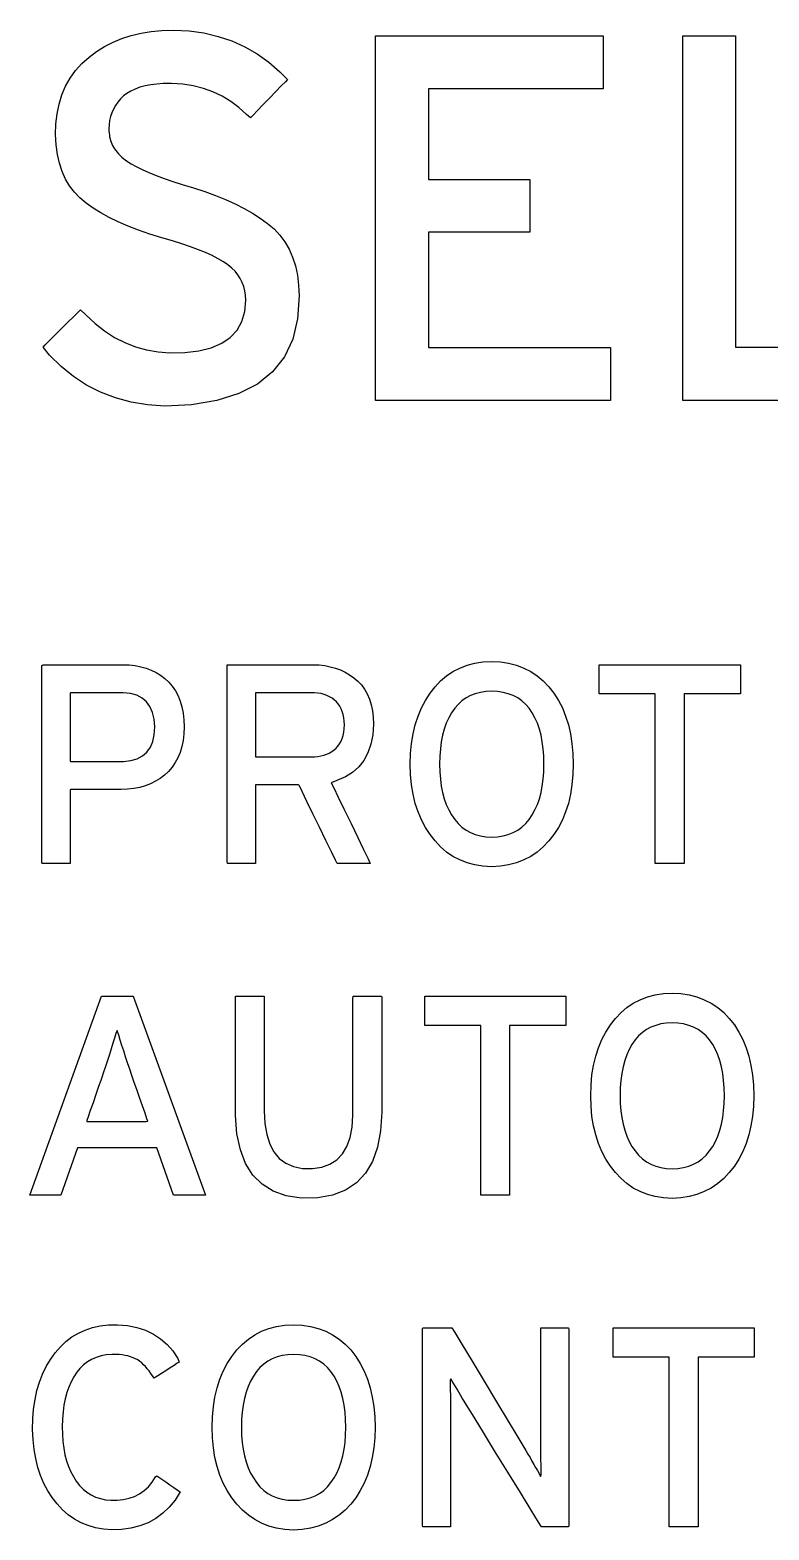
# Model space of a CAD drawing. Extents: x 1 to 47.7, y 0.2 to 33.3.
# Drawn here: x 18.584 to 19.018, y 13.414 to 14.294 of the extents above; entities that cross this region are included whole.
import ezdxf

# ---------------------------------------------------------------- set-up
doc = ezdxf.new("R2010")
doc.units = 0
doc.header["$MEASUREMENT"] = 0
doc.layers.add('4_0_____DWG', color=7, linetype='CONTINUOUS')

msp = doc.modelspace()

# ---------------------------------------------------------------- linework, layer by layer
at = {"layer": '4_0_____DWG'}
for points in [[(18.74216, 14.13801), (18.74129, 14.12452), (18.73841, 14.1126), (18.73353, 14.10225), (18.72664, 14.09348), (18.71774, 14.08627), (18.70683, 14.08063), (18.69392, 14.07657), (18.679, 14.07407), (18.66345, 14.07326), (18.65326, 14.07407), (18.64356, 14.07573), (18.63435, 14.07821), (18.62563, 14.08154), (18.61741, 14.0857), (18.60968, 14.09069), (18.60244, 14.09653), (18.59569, 14.1032), (18.59188, 14.10787), (18.59323, 14.10921), (18.59575, 14.11173), (18.59907, 14.11504), (18.60279, 14.11875), (18.60652, 14.12247), (18.60987, 14.12581), (18.61245, 14.12838), (18.61386, 14.12978), (18.61701, 14.12678), (18.62243, 14.12176), (18.62805, 14.11739), (18.63389, 14.11365), (18.63994, 14.11055), (18.6462, 14.10809), (18.65267, 14.10627), (18.65936, 14.10509), (18.66625, 14.10455), (18.67503, 14.10475), (18.68338, 14.10577), (18.69063, 14.10759), (18.69676, 14.11021), (18.70179, 14.11364), (18.70572, 14.11787), (18.70854, 14.12291), (18.71025, 14.12875), (18.71085, 14.13539), (18.71074, 14.13833), (18.71036, 14.14094), (18.70972, 14.14345), (18.70882, 14.14584), (18.70766, 14.14813), (18.70623, 14.1503), (18.70455, 14.15236), (18.70261, 14.1543), (18.70039, 14.15615), (18.6977, 14.15796), (18.69463, 14.15976), (18.69115, 14.16154), (18.68729, 14.16331), (18.68303, 14.16505), (18.67837, 14.16677), (18.67332, 14.16847), (18.66787, 14.17016), (18.66158, 14.17197), (18.65455, 14.17413), (18.64795, 14.1764), (18.64176, 14.17878), (18.63601, 14.18128), (18.63068, 14.18388), (18.62577, 14.1866), (18.62129, 14.18943), (18.61723, 14.19237), (18.61358, 14.19539), (18.61033, 14.1987), (18.6075, 14.20239), (18.60509, 14.20646), (18.60309, 14.2109), (18.60151, 14.21573), (18.60035, 14.22094), (18.5996, 14.22653), (18.59927, 14.2325), (18.59943, 14.23875), (18.60011, 14.24475), (18.60129, 14.25043), (18.60297, 14.2558), (18.60515, 14.26086), (18.60784, 14.26561), (18.61103, 14.27005), (18.61472, 14.27417), (18.61892, 14.27799), (18.62334, 14.2813), (18.62801, 14.28422), (18.63296, 14.28675), (18.63817, 14.2889), (18.64365, 14.29066), (18.64939, 14.29204), (18.65541, 14.29303), (18.66169, 14.29364), (18.66849, 14.29385), (18.67759, 14.29335), (18.68632, 14.29211), (18.69468, 14.29014), (18.70267, 14.28744), (18.7103, 14.28401), (18.71755, 14.27984), (18.72443, 14.27494), (18.73095, 14.26931), (18.73531, 14.26477), (18.73411, 14.26352), (18.73171, 14.26103), (18.72849, 14.2577), (18.72484, 14.25391), (18.72114, 14.25008), (18.71778, 14.2466), (18.71515, 14.24387), (18.71363, 14.2423), (18.71136, 14.24422), (18.70685, 14.24835), (18.70205, 14.25196), (18.69697, 14.25504), (18.69161, 14.25759), (18.68597, 14.25961), (18.68004, 14.26111), (18.67384, 14.26208), (18.66735, 14.26252), (18.66244, 14.26246), (18.65863, 14.26218), (18.65507, 14.26172), (18.65177, 14.26108), (18.64872, 14.26026), (18.64593, 14.25925), (18.64339, 14.25807), (18.64111, 14.25671), (18.63908, 14.25516), (18.63728, 14.2534), (18.63569, 14.25154), (18.63432, 14.24958), (18.63316, 14.24753), (18.63222, 14.24538), (18.63149, 14.24313), (18.63096, 14.24079), (18.63066, 14.23835), (18.63056, 14.23588), (18.63059, 14.23464), (18.63067, 14.23344), (18.6308, 14.23229), (18.63099, 14.23117), (18.63123, 14.23009), (18.63152, 14.22904), (18.63186, 14.22804), (18.63225, 14.22708), (18.63269, 14.22612), (18.63321, 14.22511), (18.63382, 14.22412), (18.63452, 14.22313), (18.6353, 14.22215), (18.63617, 14.22119), (18.63712, 14.22024), (18.63816, 14.2193), (18.63928, 14.21837), (18.64095, 14.21713), (18.64357, 14.21545), (18.64661, 14.21376), (18.65006, 14.21205), (18.65393, 14.21033), (18.65822, 14.20859), (18.66293, 14.20684), (18.66805, 14.20507), (18.67359, 14.20328), (18.68011, 14.20131), (18.68677, 14.19914), (18.69309, 14.19684), (18.69905, 14.19442), (18.70466, 14.19187), (18.70993, 14.18921), (18.71484, 14.18641), (18.7194, 14.1835), (18.72362, 14.18046), (18.72745, 14.17722), (18.73084, 14.17361), (18.73379, 14.16964), (18.73629, 14.16529), (18.73835, 14.16057), (18.73997, 14.15549), (18.74114, 14.15003), (18.74187, 14.1442)], [(18.90306, 13.86344), (18.90286, 13.85724), (18.9023, 13.85133), (18.90141, 13.84572), (18.90016, 13.84041), (18.89858, 13.8354), (18.89664, 13.83069), (18.89436, 13.82628), (18.89174, 13.82217), (18.88875, 13.81833), (18.88547, 13.81488), (18.88192, 13.81187), (18.87811, 13.80931), (18.87404, 13.80719), (18.86971, 13.80553), (18.86511, 13.80431), (18.86026, 13.80354), (18.85514, 13.80322), (18.85007, 13.80354), (18.84526, 13.80431), (18.84071, 13.80553), (18.83643, 13.80719), (18.83242, 13.80931), (18.82867, 13.81187), (18.82519, 13.81488), (18.82197, 13.81833), (18.81899, 13.82217), (18.8163, 13.82628), (18.81396, 13.83069), (18.81198, 13.8354), (18.81036, 13.84041), (18.80908, 13.84572), (18.80816, 13.85133), (18.8076, 13.85724), (18.80739, 13.86344), (18.8076, 13.86965), (18.80816, 13.87557), (18.80908, 13.8812), (18.81036, 13.88653), (18.81198, 13.89157), (18.81396, 13.89632), (18.8163, 13.90077), (18.81899, 13.90493), (18.82197, 13.90877), (18.82519, 13.91217), (18.82867, 13.91514), (18.83242, 13.91765), (18.83643, 13.91973), (18.84071, 13.92136), (18.84526, 13.92254), (18.85007, 13.92329), (18.85514, 13.92358), (18.86026, 13.92329), (18.86511, 13.92254), (18.86971, 13.92136), (18.87404, 13.91973), (18.87811, 13.91765), (18.88192, 13.91514), (18.88547, 13.91217), (18.88875, 13.90877), (18.89174, 13.90493), (18.89436, 13.90077), (18.89664, 13.89632), (18.89858, 13.89157), (18.90016, 13.88653), (18.90141, 13.8812), (18.9023, 13.87557), (18.90286, 13.86965)], [(18.67471, 13.88521), (18.67454, 13.88113), (18.67409, 13.87729), (18.67336, 13.87367), (18.67235, 13.8703), (18.67106, 13.86716), (18.6695, 13.86426), (18.66765, 13.86159), (18.66554, 13.85915), (18.66316, 13.85696), (18.66062, 13.85501), (18.65789, 13.85333), (18.65498, 13.85189), (18.65189, 13.85072), (18.64862, 13.84979), (18.64517, 13.84913), (18.64154, 13.84872), (18.63772, 13.84856), (18.6364, 13.84856), (18.6336, 13.84856), (18.62945, 13.84856), (18.62452, 13.84856), (18.61937, 13.84856), (18.61456, 13.84856), (18.61066, 13.84856), (18.60824, 13.84856), (18.60773, 13.84837), (18.60773, 13.84572), (18.60773, 13.84062), (18.60773, 13.83391), (18.60773, 13.8264), (18.60773, 13.81895), (18.60773, 13.81237), (18.60773, 13.8075), (18.60773, 13.80518), (18.60735, 13.80509), (18.60588, 13.80509), (18.60363, 13.80509), (18.60089, 13.80509), (18.598, 13.80509), (18.59527, 13.80509), (18.59301, 13.80509), (18.59155, 13.80509), (18.59116, 13.80533), (18.59116, 13.81155), (18.59116, 13.82461), (18.59116, 13.84226), (18.59116, 13.86227), (18.59116, 13.8824), (18.59116, 13.90042), (18.59116, 13.9141), (18.59116, 13.92119), (18.59198, 13.92171), (18.59584, 13.92171), (18.60207, 13.92171), (18.60976, 13.92171), (18.618, 13.92171), (18.62589, 13.92171), (18.63252, 13.92171), (18.63699, 13.92171), (18.63883, 13.92171), (18.64246, 13.92156), (18.64593, 13.92117), (18.64924, 13.92053), (18.65239, 13.91964), (18.65537, 13.91851), (18.65819, 13.91714), (18.66085, 13.91552), (18.66335, 13.91365), (18.66568, 13.91151), (18.66776, 13.9091), (18.66958, 13.90643), (18.67112, 13.90352), (18.67238, 13.90036), (18.67338, 13.89695), (18.67409, 13.89328), (18.67454, 13.88937)], [(18.78579, 13.88684), (18.78536, 13.88066), (18.78429, 13.87506), (18.78258, 13.87004), (18.78023, 13.86562), (18.77723, 13.86178), (18.77359, 13.85852), (18.76931, 13.85586), (18.76439, 13.85378), (18.76104, 13.85252), (18.76246, 13.84957), (18.76516, 13.84401), (18.76869, 13.8367), (18.77264, 13.82855), (18.77656, 13.82044), (18.78004, 13.81326), (18.78263, 13.80789), (18.78392, 13.80523), (18.7836, 13.80509), (18.78196, 13.80509), (18.77937, 13.80509), (18.77621, 13.80509), (18.77283, 13.80509), (18.7696, 13.80509), (18.76689, 13.80509), (18.76505, 13.80509), (18.76444, 13.80511), (18.76346, 13.80712), (18.76115, 13.8119), (18.7579, 13.8186), (18.75414, 13.82635), (18.75029, 13.8343), (18.74676, 13.84158), (18.74397, 13.84734), (18.74234, 13.85071), (18.74187, 13.85124), (18.74015, 13.85124), (18.73706, 13.85124), (18.73309, 13.85124), (18.7287, 13.85124), (18.72438, 13.85124), (18.72061, 13.85124), (18.71784, 13.85124), (18.71657, 13.85124), (18.71654, 13.85008), (18.71654, 13.84597), (18.71654, 13.83971), (18.71654, 13.83216), (18.71654, 13.82418), (18.71654, 13.81663), (18.71654, 13.81037), (18.71654, 13.80626), (18.71652, 13.80509), (18.71569, 13.80509), (18.7139, 13.80509), (18.71145, 13.80509), (18.70864, 13.80509), (18.7058, 13.80509), (18.70322, 13.80509), (18.70122, 13.80509), (18.7001, 13.80509), (18.69996, 13.80643), (18.69996, 13.81496), (18.69996, 13.82951), (18.69996, 13.84792), (18.69996, 13.868), (18.69996, 13.88759), (18.69996, 13.90452), (18.69996, 13.9166), (18.69996, 13.92167), (18.7015, 13.92171), (18.70616, 13.92171), (18.71304, 13.92171), (18.72122, 13.92171), (18.72978, 13.92171), (18.7378, 13.92171), (18.74435, 13.92171), (18.7485, 13.92171), (18.75046, 13.9217), (18.75392, 13.92153), (18.75723, 13.92114), (18.76041, 13.92052), (18.76346, 13.91968), (18.76637, 13.91861), (18.76914, 13.91733), (18.77179, 13.91582), (18.77429, 13.91409), (18.77666, 13.9121), (18.77877, 13.90985), (18.7806, 13.90733), (18.78216, 13.90456), (18.78344, 13.90153), (18.78444, 13.89825), (18.78517, 13.8947), (18.78562, 13.8909)], [(18.65748, 13.88521), (18.65709, 13.88977), (18.65615, 13.89375), (18.65466, 13.89714), (18.65263, 13.89994), (18.65004, 13.90215), (18.64691, 13.90377), (18.64323, 13.90481), (18.639, 13.90526), (18.63728, 13.90528), (18.63434, 13.90528), (18.62989, 13.90528), (18.62457, 13.90528), (18.61906, 13.90528), (18.61401, 13.90528), (18.61009, 13.90528), (18.60794, 13.90528), (18.60773, 13.90466), (18.60773, 13.90128), (18.60773, 13.8957), (18.60773, 13.8888), (18.60773, 13.88146), (18.60773, 13.87457), (18.60773, 13.86899), (18.60773, 13.8656), (18.60794, 13.86498), (18.61009, 13.86498), (18.61401, 13.86498), (18.61906, 13.86498), (18.62457, 13.86498), (18.62989, 13.86498), (18.63434, 13.86498), (18.63728, 13.86498), (18.63902, 13.86501), (18.64335, 13.8655), (18.6471, 13.86657), (18.65027, 13.86822), (18.65287, 13.87045), (18.65489, 13.87327), (18.65633, 13.87667), (18.6572, 13.88065)], [(18.76873, 13.88635), (18.76862, 13.88851), (18.76838, 13.89054), (18.768, 13.89243), (18.76748, 13.89419), (18.76682, 13.89582), (18.76602, 13.89731), (18.76509, 13.89867), (18.76402, 13.8999), (18.76281, 13.90102), (18.76148, 13.90204), (18.76004, 13.90291), (18.7585, 13.90365), (18.75685, 13.90425), (18.7551, 13.90472), (18.75323, 13.90504), (18.75127, 13.90523), (18.74947, 13.90528), (18.74784, 13.90528), (18.74419, 13.90528), (18.73917, 13.90528), (18.73344, 13.90528), (18.72766, 13.90528), (18.7225, 13.90528), (18.71861, 13.90528), (18.71665, 13.90528), (18.71654, 13.90452), (18.71654, 13.90125), (18.71654, 13.89609), (18.71654, 13.88981), (18.71654, 13.88314), (18.71654, 13.87686), (18.71654, 13.8717), (18.71654, 13.86843), (18.71665, 13.86767), (18.71861, 13.86767), (18.7225, 13.86767), (18.72766, 13.86767), (18.73344, 13.86767), (18.73917, 13.86767), (18.74419, 13.86767), (18.74784, 13.86767), (18.74947, 13.86767), (18.75124, 13.86772), (18.75318, 13.86789), (18.75501, 13.8682), (18.75675, 13.86864), (18.75838, 13.86921), (18.7599, 13.86991), (18.76133, 13.87075), (18.76265, 13.87171), (18.76388, 13.8728), (18.76498, 13.87401), (18.76594, 13.87536), (18.76676, 13.87685), (18.76744, 13.87847), (18.76798, 13.88024), (18.76837, 13.88214), (18.76862, 13.88418)], [(18.88584, 13.86344), (18.88573, 13.86803), (18.88541, 13.87237), (18.88487, 13.87648), (18.88413, 13.88035), (18.88316, 13.88399), (18.88198, 13.88738), (18.88059, 13.89055), (18.87899, 13.89347), (18.87716, 13.89612), (18.87512, 13.89844), (18.87288, 13.90046), (18.87043, 13.90218), (18.86778, 13.90358), (18.86493, 13.90469), (18.86187, 13.90549), (18.85861, 13.90598), (18.85514, 13.90618), (18.85175, 13.90598), (18.84855, 13.90549), (18.84555, 13.90469), (18.84274, 13.90358), (18.84013, 13.90218), (18.83771, 13.90046), (18.83548, 13.89844), (18.83345, 13.89612), (18.8316, 13.89347), (18.82997, 13.89055), (18.82855, 13.88738), (18.82734, 13.88399), (18.82636, 13.88035), (18.8256, 13.87648), (18.82505, 13.87237), (18.82472, 13.86803), (18.82461, 13.86344), (18.82472, 13.85892), (18.82505, 13.85462), (18.8256, 13.85056), (18.82636, 13.84673), (18.82734, 13.84313), (18.82855, 13.83977), (18.82997, 13.83663), (18.8316, 13.83373), (18.83345, 13.83103), (18.83548, 13.82859), (18.83771, 13.82648), (18.84013, 13.82469), (18.84274, 13.82323), (18.84555, 13.82209), (18.84855, 13.82128), (18.85175, 13.82079), (18.85514, 13.82063), (18.85861, 13.82079), (18.86187, 13.82128), (18.86493, 13.82209), (18.86778, 13.82323), (18.87043, 13.82469), (18.87288, 13.82648), (18.87512, 13.82859), (18.87716, 13.83103), (18.87899, 13.83373), (18.88059, 13.83663), (18.88198, 13.83977), (18.88316, 13.84313), (18.88413, 13.84673), (18.88487, 13.85056), (18.88541, 13.85462), (18.88573, 13.85892)], [(18.79068, 13.65926), (18.79001, 13.64832), (18.78819, 13.63871), (18.78522, 13.63044), (18.7811, 13.6235), (18.77582, 13.6179), (18.7694, 13.61363), (18.76181, 13.6107), (18.75308, 13.6091), (18.74345, 13.60895), (18.73464, 13.61033), (18.72697, 13.61303), (18.72044, 13.61708), (18.71505, 13.62246), (18.71079, 13.62917), (18.70768, 13.63723), (18.70571, 13.64661), (18.70488, 13.65734), (18.70485, 13.66129), (18.70485, 13.66729), (18.70485, 13.67648), (18.70485, 13.68758), (18.70485, 13.69933), (18.70485, 13.71043), (18.70485, 13.71962), (18.70485, 13.72562), (18.70487, 13.72727), (18.70574, 13.72727), (18.7076, 13.72727), (18.71013, 13.72727), (18.713, 13.72727), (18.71591, 13.72727), (18.71853, 13.72727), (18.72055, 13.72727), (18.72164, 13.72727), (18.72175, 13.72633), (18.72175, 13.72116), (18.72175, 13.71256), (18.72175, 13.7018), (18.72175, 13.69016), (18.72175, 13.6789), (18.72175, 13.66928), (18.72175, 13.66258), (18.72175, 13.66007), (18.7221, 13.6527), (18.72315, 13.64623), (18.7249, 13.64066), (18.72734, 13.636), (18.73049, 13.63224), (18.73433, 13.62939), (18.73888, 13.62743), (18.74412, 13.62638), (18.74999, 13.62628), (18.75547, 13.62712), (18.76024, 13.62883), (18.76429, 13.63142), (18.76762, 13.63488), (18.77023, 13.63921), (18.77213, 13.64441), (18.77331, 13.65049), (18.77377, 13.65743), (18.77378, 13.66059), (18.77378, 13.66666), (18.77378, 13.67594), (18.77378, 13.68717), (18.77378, 13.69903), (18.77378, 13.71025), (18.77378, 13.71954), (18.77378, 13.7256), (18.7738, 13.72727), (18.77467, 13.72727), (18.77653, 13.72727), (18.77905, 13.72727), (18.78193, 13.72727), (18.78484, 13.72727), (18.78746, 13.72727), (18.78948, 13.72727), (18.79057, 13.72727), (18.79068, 13.72632), (18.79068, 13.72108), (18.79068, 13.71238), (18.79068, 13.70149), (18.79068, 13.68971), (18.79068, 13.67831), (18.79068, 13.66858), (18.79068, 13.66181)], [(19.00894, 13.669), (19.00873, 13.66279), (19.00818, 13.65688), (19.00728, 13.65128), (19.00604, 13.64597), (19.00445, 13.64096), (19.00252, 13.63625), (19.00024, 13.63184), (18.99762, 13.62773), (18.99463, 13.62389), (18.99134, 13.62043), (18.98779, 13.61742), (18.98399, 13.61486), (18.97991, 13.61275), (18.97558, 13.61108), (18.97099, 13.60987), (18.96613, 13.6091), (18.96102, 13.60878), (18.95594, 13.6091), (18.95113, 13.60987), (18.94659, 13.61108), (18.94231, 13.61275), (18.93829, 13.61486), (18.93454, 13.61742), (18.93106, 13.62043), (18.92785, 13.62389), (18.92486, 13.62773), (18.92217, 13.63184), (18.91984, 13.63625), (18.91786, 13.64096), (18.91623, 13.64597), (18.91496, 13.65128), (18.91404, 13.65688), (18.91347, 13.66279), (18.91326, 13.669), (18.91347, 13.67521), (18.91404, 13.68113), (18.91496, 13.68675), (18.91623, 13.69209), (18.91786, 13.69713), (18.91984, 13.70187), (18.92217, 13.70633), (18.92486, 13.71049), (18.92785, 13.71433), (18.93106, 13.71773), (18.93454, 13.72069), (18.93829, 13.72321), (18.94231, 13.72528), (18.94659, 13.72691), (18.95113, 13.7281), (18.95594, 13.72884), (18.96102, 13.72914), (18.96613, 13.72884), (18.97099, 13.7281), (18.97558, 13.72691), (18.97991, 13.72528), (18.98399, 13.72321), (18.98779, 13.72069), (18.99134, 13.71773), (18.99463, 13.71433), (18.99762, 13.71049), (19.00024, 13.70633), (19.00252, 13.70187), (19.00445, 13.69713), (19.00604, 13.69209), (19.00728, 13.68675), (19.00818, 13.68113), (19.00873, 13.67521)], [(18.99171, 13.669), (18.99161, 13.67358), (18.99128, 13.67793), (18.99075, 13.68204), (18.99, 13.68591), (18.98904, 13.68954), (18.98786, 13.69294), (18.98647, 13.6961), (18.98486, 13.69903), (18.98304, 13.70167), (18.981, 13.704), (18.97875, 13.70602), (18.97631, 13.70773), (18.97365, 13.70914), (18.9708, 13.71024), (18.96774, 13.71104), (18.96448, 13.71154), (18.96102, 13.71173), (18.95763, 13.71154), (18.95443, 13.71104), (18.95143, 13.71024), (18.94862, 13.70914), (18.946, 13.70773), (18.94358, 13.70602), (18.94136, 13.704), (18.93932, 13.70167), (18.93748, 13.69903), (18.93584, 13.6961), (18.93442, 13.69294), (18.93322, 13.68954), (18.93224, 13.68591), (18.93147, 13.68204), (18.93092, 13.67793), (18.9306, 13.67358), (18.93049, 13.669), (18.9306, 13.66447), (18.93092, 13.66018), (18.93147, 13.65612), (18.93224, 13.65229), (18.93322, 13.64869), (18.93442, 13.64532), (18.93584, 13.64219), (18.93748, 13.63929), (18.93932, 13.63659), (18.94136, 13.63415), (18.94358, 13.63204), (18.946, 13.63025), (18.94862, 13.62879), (18.95143, 13.62765), (18.95443, 13.62684), (18.95763, 13.62635), (18.96102, 13.62619), (18.96448, 13.62635), (18.96774, 13.62684), (18.9708, 13.62765), (18.97365, 13.62879), (18.97631, 13.63025), (18.97875, 13.63204), (18.981, 13.63415), (18.98304, 13.63659), (18.98486, 13.63929), (18.98647, 13.64219), (18.98786, 13.64532), (18.98904, 13.64869), (18.99, 13.65229), (18.99075, 13.65612), (18.99128, 13.66018), (18.99161, 13.66447)], [(18.64404, 13.6808), (18.64274, 13.68463), (18.64151, 13.68831), (18.64034, 13.69183), (18.63923, 13.6952), (18.63818, 13.69842), (18.6372, 13.70148), (18.63628, 13.70438), (18.63542, 13.70713), (18.63464, 13.70553), (18.63381, 13.7027), (18.6329, 13.69971), (18.63192, 13.69655), (18.63086, 13.69322), (18.62973, 13.68972), (18.62853, 13.68606), (18.62724, 13.68222), (18.62657, 13.68023), (18.62579, 13.67798), (18.6245, 13.67429), (18.62291, 13.66972), (18.62123, 13.66486), (18.61964, 13.66029), (18.61835, 13.65659), (18.61757, 13.65435), (18.61768, 13.65394), (18.62022, 13.65394), (18.62487, 13.65394), (18.63086, 13.65394), (18.63739, 13.65394), (18.64368, 13.65394), (18.64896, 13.65394), (18.65244, 13.65394), (18.65339, 13.65398), (18.65286, 13.65549), (18.65174, 13.6587), (18.65024, 13.66302), (18.64855, 13.66786), (18.64688, 13.67264), (18.64544, 13.67679), (18.64443, 13.6797)], [(18.67246, 13.43663), (18.66941, 13.4319), (18.66599, 13.42773), (18.66222, 13.42413), (18.65808, 13.42109), (18.65358, 13.41861), (18.64872, 13.41669), (18.64349, 13.41534), (18.63791, 13.41455), (18.63224, 13.41437), (18.62736, 13.41479), (18.62272, 13.41564), (18.61835, 13.4169), (18.61422, 13.4186), (18.61035, 13.42071), (18.60673, 13.42326), (18.60336, 13.42622), (18.60024, 13.42961), (18.59734, 13.43336), (18.59473, 13.43736), (18.59245, 13.44165), (18.5905, 13.44622), (18.58889, 13.45107), (18.58761, 13.45621), (18.58667, 13.46163), (18.58607, 13.46733), (18.5858, 13.47332), (18.58592, 13.47942), (18.58639, 13.48524), (18.5872, 13.49079), (18.58834, 13.49606), (18.58981, 13.50106), (18.59163, 13.50578), (18.59377, 13.51022), (18.59626, 13.51438), (18.59907, 13.51826), (18.60208, 13.52177), (18.60535, 13.52486), (18.60887, 13.52752), (18.61264, 13.52977), (18.61666, 13.5316), (18.62094, 13.533), (18.62547, 13.53399), (18.63025, 13.53455), (18.63563, 13.53465), (18.64153, 13.53415), (18.647, 13.53308), (18.65205, 13.53145), (18.65667, 13.52925), (18.66087, 13.5265), (18.66465, 13.52318), (18.668, 13.5193), (18.67093, 13.51486), (18.67178, 13.5128), (18.67066, 13.51207), (18.66879, 13.51087), (18.66644, 13.50935), (18.66389, 13.50771), (18.6614, 13.5061), (18.65924, 13.50471), (18.65769, 13.50371), (18.65701, 13.50327), (18.65615, 13.50465), (18.65516, 13.50616), (18.65413, 13.50758), (18.65309, 13.50889), (18.65201, 13.51012), (18.65091, 13.51124), (18.64978, 13.51228), (18.64862, 13.51321), (18.64743, 13.51404), (18.64611, 13.51476), (18.64472, 13.51538), (18.64325, 13.51591), (18.6417, 13.51636), (18.64007, 13.51672), (18.63837, 13.51699), (18.63658, 13.51717), (18.63472, 13.51727), (18.63221, 13.51725), (18.62899, 13.51695), (18.62595, 13.51637), (18.6231, 13.51549), (18.62043, 13.51433), (18.61796, 13.51288), (18.61567, 13.51114), (18.61357, 13.50911), (18.61166, 13.50679), (18.60991, 13.50416), (18.60834, 13.50128), (18.60699, 13.49818), (18.60583, 13.49486), (18.60489, 13.4913), (18.60415, 13.48753), (18.60362, 13.48353), (18.60329, 13.47931), (18.60318, 13.47486), (18.60327, 13.47043), (18.60356, 13.46623), (18.60407, 13.46225), (18.60478, 13.45848), (18.6057, 13.45494), (18.60682, 13.45162), (18.60815, 13.44851), (18.60969, 13.44563), (18.61142, 13.44295), (18.61331, 13.44048), (18.61538, 13.43831), (18.61764, 13.43645), (18.62009, 13.43491), (18.62273, 13.43366), (18.62556, 13.43273), (18.62857, 13.4321), (18.63177, 13.43179), (18.63535, 13.43178), (18.639, 13.43215), (18.64242, 13.43291), (18.6456, 13.43404), (18.64854, 13.43556), (18.65124, 13.43746), (18.65371, 13.43974), (18.65593, 13.44241), (18.65792, 13.44546), (18.65869, 13.44614), (18.65985, 13.44534), (18.66167, 13.44408), (18.66391, 13.44253), (18.66632, 13.44087), (18.66862, 13.43928), (18.67058, 13.43793), (18.67195, 13.43698)], [(18.78677, 13.47456), (18.78656, 13.46835), (18.78601, 13.46244), (18.78511, 13.45683), (18.78387, 13.45152), (18.78228, 13.44651), (18.78035, 13.4418), (18.77807, 13.4374), (18.77545, 13.43328), (18.77246, 13.42945), (18.76918, 13.42599), (18.76563, 13.42298), (18.76182, 13.42042), (18.75775, 13.4183), (18.75341, 13.41664), (18.74882, 13.41542), (18.74397, 13.41465), (18.73885, 13.41433), (18.73377, 13.41465), (18.72896, 13.41542), (18.72442, 13.41664), (18.72014, 13.4183), (18.71612, 13.42042), (18.71237, 13.42298), (18.70889, 13.42599), (18.70568, 13.42945), (18.70269, 13.43328), (18.70001, 13.4374), (18.69767, 13.4418), (18.69569, 13.44651), (18.69406, 13.45152), (18.69279, 13.45683), (18.69187, 13.46244), (18.69131, 13.46835), (18.69109, 13.47456), (18.69131, 13.48077), (18.69187, 13.48668), (18.69279, 13.49231), (18.69406, 13.49764), (18.69569, 13.50268), (18.69767, 13.50743), (18.70001, 13.51188), (18.70269, 13.51604), (18.70568, 13.51988), (18.70889, 13.52329), (18.71237, 13.52625), (18.71612, 13.52876), (18.72014, 13.53084), (18.72442, 13.53247), (18.72896, 13.53365), (18.73377, 13.5344), (18.73885, 13.5347), (18.74397, 13.5344), (18.74882, 13.53365), (18.75341, 13.53247), (18.75775, 13.53084), (18.76182, 13.52876), (18.76563, 13.52625), (18.76918, 13.52329), (18.77246, 13.51988), (18.77545, 13.51604), (18.77807, 13.51188), (18.78035, 13.50743), (18.78228, 13.50268), (18.78387, 13.49764), (18.78511, 13.49231), (18.78601, 13.48668), (18.78656, 13.48077)], [(18.88436, 13.41621), (18.88272, 13.41887), (18.87833, 13.426), (18.87202, 13.43624), (18.86461, 13.44829), (18.8569, 13.46081), (18.84971, 13.47248), (18.84387, 13.48197), (18.84019, 13.48796), (18.83901, 13.48988), (18.83792, 13.49171), (18.83686, 13.49349), (18.83583, 13.49521), (18.83484, 13.49688), (18.83389, 13.49851), (18.83297, 13.50008), (18.83208, 13.5016), (18.83123, 13.50306), (18.83088, 13.50211), (18.83088, 13.49931), (18.83089, 13.49641), (18.83091, 13.49343), (18.83092, 13.49035), (18.83094, 13.48719), (18.83097, 13.48394), (18.831, 13.48059), (18.83104, 13.47716), (18.83104, 13.47502), (18.83104, 13.46959), (18.83104, 13.46142), (18.83104, 13.45161), (18.83104, 13.44125), (18.83104, 13.43144), (18.83104, 13.42327), (18.83104, 13.41785), (18.83103, 13.41621), (18.83027, 13.41621), (18.82855, 13.41621), (18.82618, 13.41621), (18.82344, 13.41621), (18.82064, 13.41621), (18.81807, 13.41621), (18.81604, 13.41621), (18.81483, 13.41621), (18.81463, 13.41702), (18.81463, 13.42458), (18.81463, 13.43833), (18.81463, 13.45616), (18.81463, 13.47595), (18.81463, 13.49559), (18.81463, 13.51296), (18.81463, 13.52596), (18.81463, 13.53246), (18.81496, 13.53282), (18.81637, 13.53282), (18.81861, 13.53282), (18.82136, 13.53282), (18.82431, 13.53282), (18.82716, 13.53282), (18.82957, 13.53282), (18.83125, 13.53282), (18.83188, 13.53282), (18.83345, 13.53023), (18.83763, 13.5233), (18.84365, 13.51332), (18.85072, 13.5016), (18.85807, 13.48941), (18.86492, 13.47806), (18.87049, 13.46882), (18.87401, 13.463), (18.87519, 13.46101), (18.87646, 13.45884), (18.87766, 13.45675), (18.87882, 13.45474), (18.87993, 13.4528), (18.88098, 13.45093), (18.88199, 13.44914), (18.88294, 13.44743), (18.88384, 13.44579), (18.88419, 13.44672), (18.88415, 13.44962), (18.88412, 13.45259), (18.8841, 13.45564), (18.88408, 13.45878), (18.88406, 13.462), (18.88405, 13.46529), (18.88405, 13.46867), (18.88405, 13.47213), (18.88405, 13.47427), (18.88405, 13.47967), (18.88405, 13.4878), (18.88405, 13.49757), (18.88405, 13.50789), (18.88405, 13.51766), (18.88405, 13.52579), (18.88405, 13.53119), (18.88406, 13.53282), (18.88482, 13.53282), (18.88654, 13.53282), (18.88891, 13.53282), (18.89165, 13.53282), (18.89445, 13.53282), (18.89701, 13.53282), (18.89905, 13.53282), (18.90026, 13.53282), (18.90046, 13.532), (18.90046, 13.52445), (18.90046, 13.5107), (18.90046, 13.49287), (18.90046, 13.47308), (18.90046, 13.45344), (18.90046, 13.43607), (18.90046, 13.42307), (18.90046, 13.41657), (18.90015, 13.41621), (18.89883, 13.41621), (18.89675, 13.41621), (18.89418, 13.41621), (18.89142, 13.41621), (18.88877, 13.41621), (18.88651, 13.41621), (18.88495, 13.41621)], [(18.76954, 13.47456), (18.76944, 13.47914), (18.76912, 13.48348), (18.76858, 13.48759), (18.76783, 13.49146), (18.76687, 13.4951), (18.76569, 13.4985), (18.7643, 13.50166), (18.7627, 13.50458), (18.76087, 13.50723), (18.75883, 13.50955), (18.75658, 13.51157), (18.75414, 13.51329), (18.75149, 13.5147), (18.74863, 13.5158), (18.74558, 13.5166), (18.74232, 13.5171), (18.73885, 13.51729), (18.73546, 13.5171), (18.73226, 13.5166), (18.72926, 13.5158), (18.72645, 13.5147), (18.72384, 13.51329), (18.72142, 13.51157), (18.71919, 13.50955), (18.71716, 13.50723), (18.71531, 13.50458), (18.71367, 13.50166), (18.71225, 13.4985), (18.71105, 13.4951), (18.71007, 13.49146), (18.7093, 13.48759), (18.70876, 13.48348), (18.70843, 13.47914), (18.70832, 13.47456), (18.70843, 13.47003), (18.70876, 13.46573), (18.7093, 13.46167), (18.71007, 13.45784), (18.71105, 13.45424), (18.71225, 13.45088), (18.71367, 13.44775), (18.71531, 13.44484), (18.71716, 13.44214), (18.71919, 13.4397), (18.72142, 13.43759), (18.72384, 13.4358), (18.72645, 13.43434), (18.72926, 13.4332), (18.73226, 13.43239), (18.73546, 13.4319), (18.73885, 13.43174), (18.74232, 13.4319), (18.74558, 13.43239), (18.74863, 13.4332), (18.75149, 13.43434), (18.75414, 13.4358), (18.75658, 13.43759), (18.75883, 13.4397), (18.76087, 13.44214), (18.7627, 13.44484), (18.7643, 13.44775), (18.76569, 13.45088), (18.76687, 13.45424), (18.76783, 13.45784), (18.76858, 13.46167), (18.76912, 13.46573), (18.76944, 13.47003)]]:
    msp.add_lwpolyline(points, close=True, dxfattribs=at)
for points in [[(18.78707, 14.07663), (18.78707, 14.29043), (18.92051, 14.29043), (18.92051, 14.25941), (18.81807, 14.25941), (18.81807, 14.20627), (18.87758, 14.20627), (18.87758, 14.17527), (18.81807, 14.17527), (18.81807, 14.10765), (18.92499, 14.10765), (18.92499, 14.07663), (18.78707, 14.07663)], [(18.96727, 14.07663), (18.96727, 14.29043), (18.99828, 14.29043), (18.99828, 14.10795), (19.10158, 14.10795), (19.10158, 14.07663), (18.96727, 14.07663)], [(18.96809, 13.90463), (18.96809, 13.80509), (18.95119, 13.80509), (18.95119, 13.90463), (18.91823, 13.90463), (18.91823, 13.92171), (19.00109, 13.92171), (19.00109, 13.90463), (18.96809, 13.90463)], [(18.66854, 13.61065), (18.65877, 13.63833), (18.61206, 13.63833), (18.60238, 13.61065), (18.58423, 13.61065), (18.62622, 13.72727), (18.64478, 13.72727), (18.68726, 13.61065), (18.66854, 13.61065)], [(18.86571, 13.71018), (18.86571, 13.61065), (18.84881, 13.61065), (18.84881, 13.71018), (18.81585, 13.71018), (18.81585, 13.72727), (18.89871, 13.72727), (18.89871, 13.71018), (18.86571, 13.71018)], [(18.9763, 13.51574), (18.9763, 13.41621), (18.9594, 13.41621), (18.9594, 13.51574), (18.92645, 13.51574), (18.92645, 13.53282), (19.0093, 13.53282), (19.0093, 13.51574), (18.9763, 13.51574)]]:
    msp.add_lwpolyline(points, dxfattribs=at)

doc.saveas('drawing.dxf')
